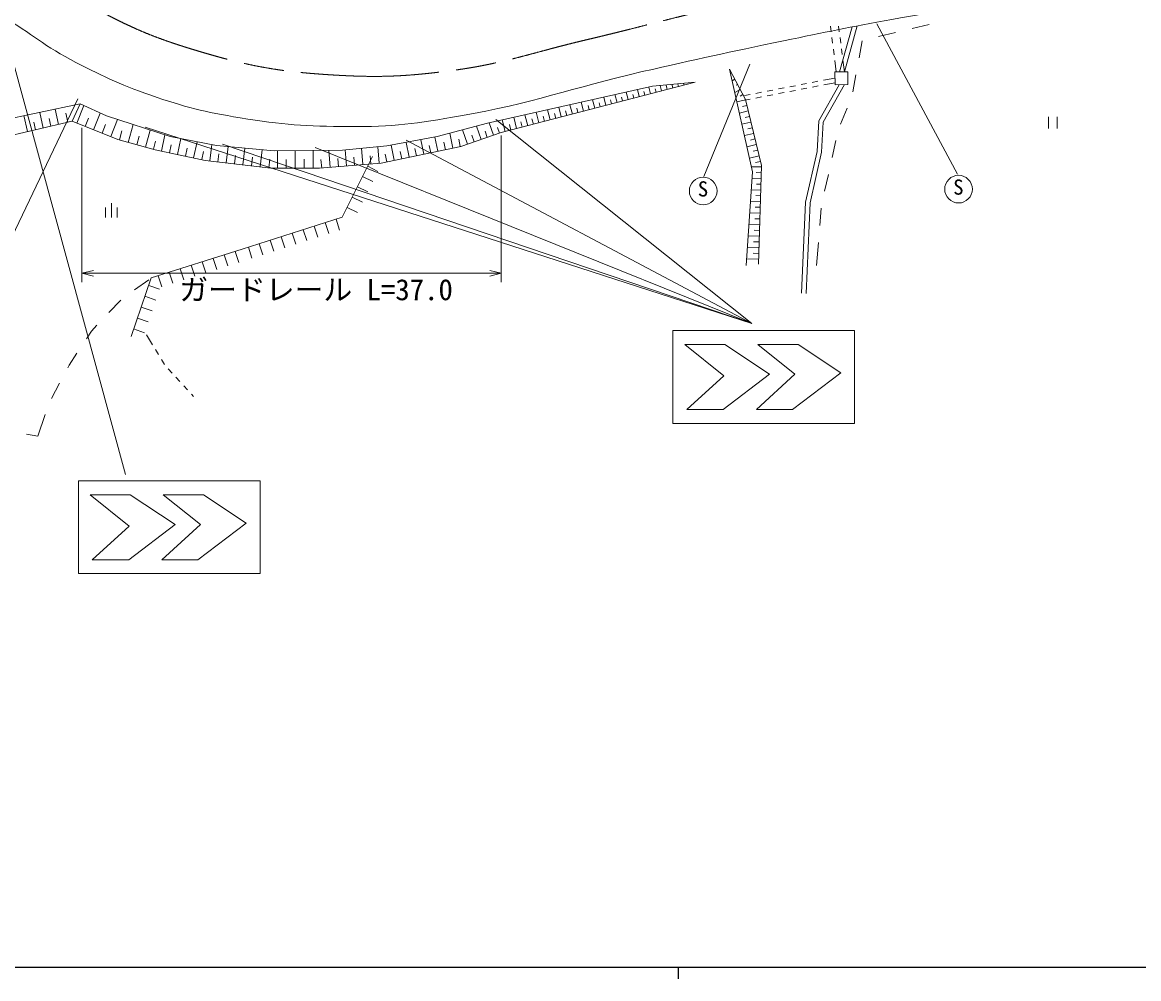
# Model space of a CAD drawing. Units: millimetres, scale not verified. Extents: x 40000 to 680000, y 20000 to 380000.
# Drawn here: x 211113 to 307963, y 204000 to 286996 of the extents above; entities that cross this region are included whole.
import ezdxf
from ezdxf.enums import TextEntityAlignment as Align

# ---------------------------------------------------------------- set-up
doc = ezdxf.new("R2010")
doc.units = ezdxf.units.MM
doc.header["$LTSCALE"] = 1000
doc.linetypes.add('CHAIN', pattern=[18.5, 12, -1.5, 3.5, -1.5])
for name, color, linetype, lineweight in [('M-BGD', 7, 'Continuous', 13), ('M-BGD-OTRS1', 7, 'Continuous', 13), ('M-BMK', 2, 'CHAIN', 13), ('M-STR-HTXT', 7, 'Continuous', 13), ('M-TTL-BAND', 7, 'Continuous', 25)]:
    doc.layers.add(name, color=color, linetype=linetype, lineweight=lineweight)
doc.styles.add('ＭＳ ゴシック', font='')
doc.styles.get('ＭＳ ゴシック').set_extended_font_data('MS Gothic')

msp = doc.modelspace()

# ---------------------------------------------------------------- linework, layer by layer
at = {"layer": 'M-BGD'}
for p, q in [((282434, 282708), (283548, 286683)), ((285256, 286861), (292258, 273808)), ((288314, 286456), (289775, 286799)), ((282016, 282701), (283108, 286598)), ((285394, 285771), (286854, 286113)), ((283706, 283915), (283972, 285392)), ((274230, 283367), (270225, 273615)), ((274466, 274033), (272467, 282938)), ((272467, 282938), (273848, 280284)), ((272929, 282051), (272694, 281928)), ((280140, 281876), (279649, 281781)), ((281613, 282161), (280631, 281971)), ((281604, 282694), (282724, 282713)), ((281623, 281573), (281604, 282694)), ((282724, 282713), (282742, 281591)), ((283173, 280963), (283439, 282439)), ((265796, 281449), (251475, 278251)), ((252669, 277421), (269479, 281813)), ((263674, 280296), (263506, 280938)), ((264641, 280549), (264483, 281156)), ((265125, 280675), (265041, 280996)), ((265609, 280802), (265459, 281374)), ((269479, 281813), (265796, 281449)), ((266093, 280928), (266013, 281232)), ((266576, 281054), (266456, 281514)), ((267060, 281181), (266976, 281502)), ((267544, 281307), (267464, 281614)), ((268028, 281434), (267968, 281664)), ((268511, 281560), (268471, 281713)), ((273391, 281164), (272920, 280919)), ((273160, 281607), (273042, 281546)), ((275231, 280926), (274740, 280831)), ((276213, 281116), (275722, 281021)), ((277195, 281306), (276704, 281211)), ((277202, 280900), (276711, 280805)), ((278177, 281496), (277686, 281401)), ((278183, 281090), (277693, 280995)), ((279159, 281686), (278668, 281591)), ((279165, 281280), (278674, 281185)), ((280147, 281470), (279656, 281375)), ((281620, 281755), (280638, 281565)), ((282742, 281591), (281623, 281573)), ((216121, 279915), (191717, 274817)), ((215444, 278408), (216121, 279915)), ((218423, 278873), (216121, 279915)), ((259804, 279285), (259600, 280065)), ((260771, 279538), (260576, 280283)), ((261255, 279664), (261162, 280020)), ((261739, 279790), (261553, 280502)), ((262223, 279917), (262134, 280255)), ((262706, 280043), (262530, 280720)), ((263190, 280170), (263106, 280491)), ((264158, 280422), (264078, 280726)), ((273850, 280276), (273105, 280096)), ((273622, 280720), (273386, 280598)), ((274250, 280736), (273759, 280642)), ((274256, 280330), (273765, 280235)), ((273848, 280284), (275230, 274578)), ((275238, 280520), (274747, 280425)), ((276220, 280710), (275729, 280615)), ((212935, 277823), (212618, 279183)), ((214264, 278133), (213955, 279463)), ((215060, 278318), (214875, 279114)), ((215837, 278251), (216444, 279769)), ((217290, 277670), (217871, 279123)), ((254966, 278021), (254717, 278975)), ((255934, 278274), (255694, 279193)), ((256901, 278527), (256670, 279411)), ((257385, 278653), (257274, 279078)), ((257869, 278779), (257647, 279629)), ((258352, 278906), (258246, 279313)), ((258836, 279032), (258623, 279847)), ((259320, 279159), (259218, 279549)), ((260288, 279411), (260190, 279784)), ((274086, 279304), (273324, 279120)), ((273968, 279790), (273595, 279700)), ((282097, 278171), (282672, 279556)), ((192655, 273101), (215444, 278408)), ((211575, 277507), (211251, 278898)), ((212255, 277665), (212097, 278345)), ((213600, 277978), (213445, 278643)), ((215444, 278408), (219409, 276823)), ((216564, 277960), (216854, 278687)), ((218035, 277373), (218332, 278117)), ((223947, 277080), (218423, 278873)), ((218779, 277075), (219374, 278564)), ((220303, 276576), (220731, 278124)), ((251475, 278251), (247110, 277074)), ((250909, 276817), (250507, 277990)), ((252002, 277192), (251627, 278285)), ((253010, 277510), (252743, 278534)), ((253504, 277639), (253375, 278133)), ((253999, 277768), (253740, 278757)), ((254482, 277895), (254358, 278371)), ((255450, 278147), (255330, 278607)), ((256417, 278400), (256302, 278842)), ((274321, 278332), (273543, 278144)), ((274203, 278818), (273823, 278726)), ((300137, 278786), (300137, 277786)), ((300887, 277786), (300887, 278786)), ((219529, 276790), (219743, 277564)), ((221044, 276371), (221249, 277112)), ((221785, 276166), (222195, 277649)), ((223186, 275816), (223484, 277230)), ((227945, 276313), (223947, 277080)), ((247110, 277074), (242732, 276267)), ((247166, 275804), (246911, 277038)), ((248461, 276072), (248193, 277366)), ((249155, 276215), (252669, 277421)), ((249736, 276415), (249307, 277667)), ((250323, 276616), (250122, 277202)), ((251455, 277005), (251268, 277551)), ((252502, 277364), (252330, 277864)), ((274556, 277360), (273762, 277168)), ((274439, 277846), (274050, 277752)), ((219409, 276823), (222624, 275935)), ((222482, 275974), (222674, 276670)), ((223876, 275671), (224022, 276361)), ((224566, 275525), (224857, 276905)), ((225269, 275377), (225417, 276080)), ((225972, 275229), (226268, 276634)), ((227377, 274969), (227546, 276389)), ((232972, 275844), (227945, 276313)), ((228795, 274800), (228964, 276218)), ((230250, 274627), (230423, 276082)), ((242732, 276267), (238903, 275911)), ((240646, 274649), (240525, 276062)), ((242069, 274771), (241946, 276194)), ((242237, 274786), (249155, 276215)), ((243386, 275023), (243114, 276337)), ((244673, 275289), (244407, 276576)), ((245303, 275419), (245173, 276049)), ((245933, 275549), (245672, 276809)), ((246550, 275677), (246422, 276294)), ((247814, 275938), (247680, 276585)), ((249109, 276206), (248975, 276854)), ((274791, 276388), (273982, 276192)), ((274674, 276874), (274277, 276778)), ((281373, 275265), (281702, 276728)), ((222624, 275935), (226984, 275016)), ((226672, 275082), (226819, 275781)), ((228086, 274884), (228170, 275593)), ((229522, 274713), (229609, 275441)), ((230996, 274538), (231085, 275284)), ((231743, 274449), (231921, 275942)), ((232493, 274359), (232583, 275110)), ((238903, 275911), (232972, 275844)), ((233248, 274336), (233252, 275847)), ((234014, 274333), (234017, 275100)), ((234781, 274331), (234786, 275865)), ((235559, 274329), (235561, 275107)), ((236337, 274327), (236341, 275882)), ((237084, 274343), (237020, 275088)), ((237830, 274407), (237701, 275898)), ((238531, 274467), (238471, 275169)), ((239233, 274527), (239112, 275931)), ((239940, 274588), (239879, 275295)), ((241357, 274710), (241296, 275421)), ((242729, 274887), (242593, 275544)), ((244029, 275156), (243896, 275799)), ((275027, 275416), (274201, 275216)), ((274909, 275902), (274504, 275804)), ((226984, 275016), (232678, 274337)), ((232678, 274337), (236882, 274325)), ((236882, 274325), (242237, 274786)), ((241074, 274509), (241969, 274062)), ((275225, 274441), (274369, 274466)), ((275144, 274930), (274731, 274830)), ((275230, 274578), (274975, 266000)), ((240627, 273614), (241522, 273167)), ((273921, 265891), (274466, 274033)), ((275196, 273441), (274428, 273464)), ((275211, 273941), (274782, 273953)), ((280713, 272338), (281043, 273801)), ((240181, 272719), (241075, 272273)), ((275166, 272441), (274361, 272465)), ((275181, 272941), (274797, 272953)), ((218842, 270058), (218842, 271308)), ((239734, 271825), (240628, 271378)), ((275137, 271442), (274294, 271467)), ((275151, 271942), (274749, 271954)), ((218342, 270058), (218342, 270933)), ((219342, 270058), (219342, 270933)), ((239287, 270930), (240181, 270483)), ((275107, 270442), (274228, 270468)), ((275122, 270942), (274701, 270955)), ((280305, 269373), (280428, 270868)), ((236434, 269305), (236740, 268353)), ((237386, 269610), (237692, 268658)), ((238339, 269916), (238644, 268964)), ((275077, 269443), (274161, 269470)), ((275092, 269943), (274652, 269956)), ((233578, 268389), (233883, 267436)), ((234530, 268694), (234835, 267742)), ((235482, 268999), (235787, 268047)), ((275048, 268443), (274094, 268471)), ((275062, 268943), (274604, 268957)), ((230721, 267472), (231026, 266520)), ((231673, 267778), (231979, 266826)), ((232625, 268083), (232931, 267131)), ((275018, 267444), (274027, 267473)), ((275033, 267943), (274556, 267958)), ((280019, 265885), (280183, 267878)), ((227678, 266510), (227979, 265556)), ((228632, 266811), (228932, 265857)), ((229585, 267111), (229886, 266158)), ((274988, 266444), (273960, 266475)), ((275003, 266944), (274508, 266959)), ((224817, 265608), (225117, 264654)), ((225770, 265909), (226071, 264955)), ((226724, 266209), (227025, 265256)), ((220858, 263779), (222076, 264654)), ((222909, 265006), (223210, 264053)), ((223863, 265307), (224164, 264353)), ((222076, 264169), (223021, 263842)), ((218620, 261801), (219652, 262890)), ((221749, 263224), (222694, 262897)), ((221422, 262279), (222367, 261952)), ((217102, 260198), (217589, 260712)), ((221095, 261334), (222040, 261007)), ((216668, 259536), (217102, 260198)), ((220768, 260389), (221714, 260062)), ((221890, 259875), (222407, 259019)), ((222665, 258591), (222924, 258163)), ((215175, 257254), (215847, 258280)), ((223182, 257735), (223440, 257307)), ((215048, 257012), (215175, 257254)), ((223764, 256927), (224103, 256559)), ((213647, 254359), (214347, 255686)), ((224441, 256192), (224780, 255824)), ((225119, 255456), (225457, 255088)), ((225796, 254720), (225976, 254525)), ((212449, 251075), (213103, 252965)), ((212449, 251075), (211467, 251261))]:
    msp.add_line(p, q, dxfattribs=at)
for points in [[(278719, 263490), (279063, 271394), (280059, 275790), (280204, 278442), (281965, 281578)], [(279118, 263473), (279461, 271341), (280457, 275735), (280598, 278327), (282428, 281586)], [(220545, 259744), (222299, 264814), (230195, 267304), (238864, 270084), (241497, 275355)]]:
    msp.add_lwpolyline(points, dxfattribs=at)
for centre in [(270182, 272360), (292336, 272520)]:
    msp.add_circle(centre, 1200, dxfattribs=at)
msp.add_open_spline([(182867, 295412), (184664, 295369), (185167, 295348), (186636, 295234), (188442, 295093), (189457, 294997), (191240, 294677), (193055, 294350), (194073, 294148), (195844, 293635), (197986, 293013), (199198, 292672), (201248, 291793), (204416, 290434), (206073, 289407), (209070, 287703), (211566, 286283), (212749, 285123), (215285, 283777), (217921, 282378), (219450, 281663), (222264, 280669), (225205, 279631), (226929, 279224), (230006, 278707), (233651, 278094), (235742, 277980), (239438, 277943), (243235, 277906), (245374, 278220), (249115, 278870), (255366, 279958), (258717, 281283), (264898, 282714), (269676, 283819), (272363, 284391), (277164, 285387), (280820, 286145), (282868, 286577), (286542, 287240), (290638, 287980), (292937, 288385), (297064, 288930), (301291, 289489), (303668, 289744), (307914, 290130), (313771, 290662), (317061, 290873), (322934, 291193), (328538, 291498), (331685, 291504), (337296, 291645), (344417, 291824), (346684, 291839), (355530, 291936)], degree=3, knots=[0, 0, 0, 0, 1, 1, 1, 2, 2, 2, 3, 3, 3, 4, 4, 4, 5, 5, 5, 6, 6, 6, 7, 7, 7, 8, 8, 8, 9, 9, 9, 10, 10, 10, 11, 11, 11, 12, 12, 12, 13, 13, 13, 14, 14, 14, 15, 15, 15, 16, 16, 16, 17, 17, 17, 18, 18, 18, 18], dxfattribs=at)
at = {"layer": 'M-BGD-OTRS1'}
for p, q in [((281288, 286168), (281225, 286664)), ((281992, 286180), (281929, 286676)), ((281414, 285176), (281351, 285672)), ((282118, 285188), (282055, 285684)), ((281540, 284184), (281477, 284680)), ((282245, 284196), (282181, 284692)), ((281730, 282696), (281603, 283688)), ((282434, 282708), (282308, 283700))]:
    msp.add_line(p, q, dxfattribs=at)
at = {"layer": 'M-BMK'}
msp.add_open_spline([(79396, 317897), (81391, 315842), (82066, 315261), (83887, 313693), (87516, 310569), (89857, 309167), (93992, 306751), (100079, 303193), (103695, 301422), (110384, 299191), (116401, 297184), (119880, 296253), (126154, 295320), (133202, 294272), (137252, 293792), (144364, 294230), (151611, 294676), (155589, 295773), (162739, 297037), (166100, 297632), (167953, 298125), (171297, 298813), (173497, 299265), (174705, 299664), (176932, 299963), (180331, 300420), (182268, 300745), (185692, 300545), (191028, 300232), (194107, 299978), (199204, 298364), (204039, 296833), (206510, 295264), (210898, 292721), (213546, 291187), (214638, 289703), (217331, 288251), (220583, 286498), (222518, 285666), (226055, 284598), (230430, 283277), (232998, 282755), (237558, 282458), (241704, 282187), (244069, 282255), (248190, 282785), (252830, 283381), (255318, 284359), (259871, 285435), (264731, 286582), (267420, 287367), (272287, 288486), (276776, 289518), (279287, 290137), (283829, 290899), (290712, 292053), (294608, 292459), (301549, 293188), (309848, 294060), (314510, 294447), (322839, 294981), (330043, 295443), (334091, 295458), (341307, 295656), (351558, 295936), (357304, 295865), (367558, 295995), (372664, 296059), (375524, 296115), (380630, 296153), (390449, 296225), (395952, 296395), (405768, 296153), (414490, 295938), (419362, 295419), (428058, 294717), (438711, 293858), (444633, 292894), (455264, 291793), (459623, 291341), (462063, 291063), (466428, 290665), (473659, 290006), (477716, 289715), (484950, 289094), (491946, 288493), (495859, 288081), (502860, 287537), (508414, 287105), (511536, 287005), (517090, 286555), (523358, 286048), (526886, 285869), (533119, 285029), (539079, 284225), (542440, 283810), (548302, 282466), (552160, 281582), (554348, 281108), (558061, 279740), (560810, 278728), (561790, 278311), (564960, 276800)], degree=3, knots=[0, 0, 0, 0, 1, 1, 1, 2, 2, 2, 3, 3, 3, 4, 4, 4, 5, 5, 5, 6, 6, 6, 7, 7, 7, 8, 8, 8, 9, 9, 9, 10, 10, 10, 11, 11, 11, 12, 12, 12, 13, 13, 13, 14, 14, 14, 15, 15, 15, 16, 16, 16, 17, 17, 17, 18, 18, 18, 19, 19, 19, 20, 20, 20, 21, 21, 21, 22, 22, 22, 23, 23, 23, 24, 24, 24, 25, 25, 25, 26, 26, 26, 27, 27, 27, 28, 28, 28, 29, 29, 29, 30, 30, 30, 31, 31, 31, 32, 32, 32, 33, 33, 33, 34, 34, 34, 34], dxfattribs=at)
at = {"layer": 'M-STR-HTXT'}
for p, q in [((210189, 284012), (220054, 247747)), ((199891, 246837), (215934, 280354)), ((252197, 278548), (274410, 260861)), ((216280, 277836), (216280, 264438)), ((221774, 277904), (274410, 260861)), ((252668, 277171), (252668, 264438)), ((274410, 260861), (228484, 276433)), ((236526, 276135), (274410, 260861)), ((274410, 260861), (244412, 276760)), ((216280, 265212), (217280, 265462)), ((252668, 265212), (251668, 265462)), ((216280, 265212), (252668, 265212)), ((216280, 265212), (217280, 264962)), ((252668, 265212), (251668, 264962)), ((267560, 260242), (283319, 260242)), ((267560, 252193), (267560, 260242)), ((283319, 252193), (283319, 260242)), ((268576, 259042), (271971, 256325)), ((268576, 259042), (272048, 259042)), ((272048, 259042), (275944, 256455)), ((274912, 259042), (278146, 256454)), ((274912, 259042), (278417, 259042)), ((278417, 259042), (282119, 256583)), ((268760, 253393), (271971, 256325)), ((271929, 253393), (275944, 256455)), ((274794, 253393), (278146, 256454)), ((277935, 253393), (282119, 256583)), ((268760, 253393), (271929, 253393)), ((274794, 253393), (277935, 253393)), ((267560, 252193), (283319, 252193)), ((215977, 247198), (231736, 247198)), ((215977, 239149), (215977, 247198)), ((231736, 239149), (231736, 247198)), ((216993, 245998), (220388, 243281)), ((216993, 245998), (220465, 245998)), ((220465, 245998), (224361, 243411)), ((223329, 245998), (226563, 243410)), ((223329, 245998), (226834, 245998)), ((226834, 245998), (230536, 243539)), ((217177, 240349), (220388, 243281)), ((220346, 240349), (224361, 243411)), ((223211, 240349), (226563, 243410)), ((226352, 240349), (230536, 243539)), ((217177, 240349), (220346, 240349)), ((223211, 240349), (226352, 240349)), ((215977, 239149), (231736, 239149))]:
    msp.add_line(p, q, dxfattribs=at)
at = {"layer": 'M-TTL-BAND'}
for p, q in [((40000, 205000), (579000, 205000)), ((268000, 205000), (268000, 204000))]:
    msp.add_line(p, q, dxfattribs=at)

# ---------------------------------------------------------------- texts
at = {"layer": 'M-BGD', "style": 'ＭＳ ゴシック'}
for p in [(269718, 273197), (291872, 273357)]:
    msp.add_text('S', height=1320, dxfattribs=at).set_placement(p, align=Align.TOP_LEFT)
at = {"layer": 'M-STR-HTXT', "style": 'ＭＳ ゴシック'}
msp.add_text('ガードレール L=37.0', height=1833, dxfattribs=at).set_placement((236599, 264712), align=Align.TOP_CENTER)

doc.saveas('drawing.dxf')
